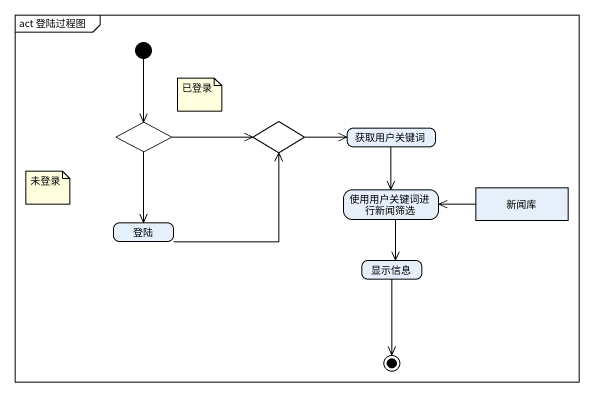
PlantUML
@startuml
mainframe act 登陆过程图
hide empty description
state choice1 <<choice>>
state choice2 <<choice>>
state 获取用户关键词
state 使用用户关键词进行新闻筛选
state 新闻库 <<object>>
state 登陆
state 显示信息
[*] --> choice1
choice1 -right-> choice2
choice1 --> 登陆
choice2 -right-> 获取用户关键词
获取用户关键词 --> 使用用户关键词进行新闻筛选
使用用户关键词进行新闻筛选 --> 显示信息
新闻库 -left-> 使用用户关键词进行新闻筛选
登陆 -up-> choice2
显示信息 --> [*]
note as N1
  已登录
end note
note as N2
  未登录
end note
@enduml
